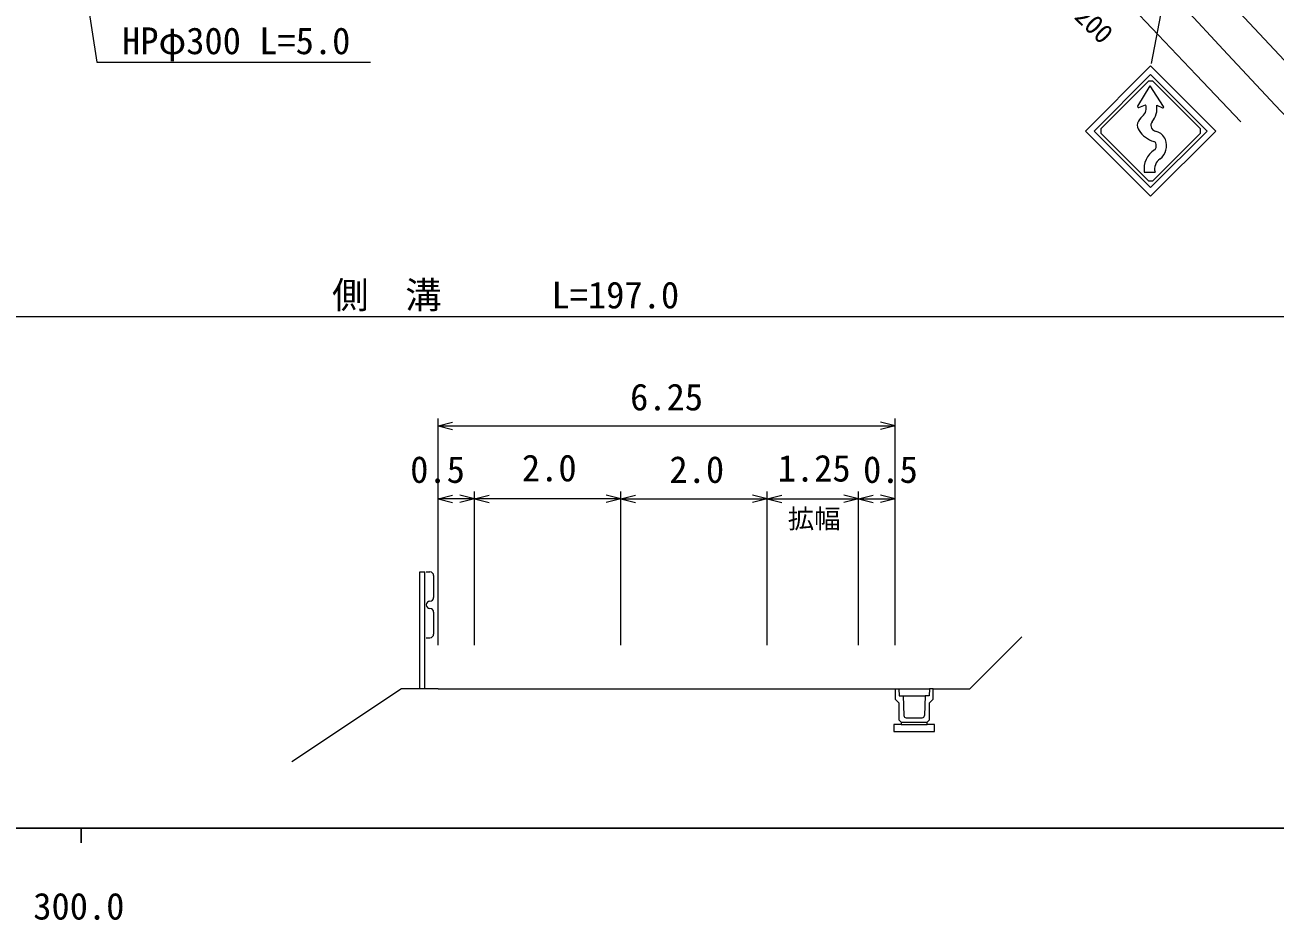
# Model space of a CAD drawing. Units: millimetres, scale not verified. Extents: x 40000 to 680000, y 20000 to 380000.
# Drawn here: x 364163 to 449615, y 198715 to 259934 of the extents above; entities that cross this region are included whole.
import ezdxf
from ezdxf.enums import TextEntityAlignment as Align

# ---------------------------------------------------------------- set-up
doc = ezdxf.new("R2010")
doc.units = ezdxf.units.MM
doc.header["$LTSCALE"] = 1000
for name, color, linetype, lineweight in [('M-BGD', 7, 'Continuous', 13), ('M-STR-HTXT', 7, 'Continuous', 13), ('M-STR-STRC', 7, 'Continuous', 13), ('M-TTL-BAND', 7, 'Continuous', 25)]:
    doc.layers.add(name, color=color, linetype=linetype, lineweight=lineweight)
doc.styles.add('ＭＳ ゴシック', font='')
doc.styles.get('ＭＳ ゴシック').set_extended_font_data('MS Gothic')

msp = doc.modelspace()

# ---------------------------------------------------------------- linework, layer by layer
at = {"layer": 'M-BGD'}
for p, q in [((392398, 217523), (392398, 233023)), ((392398, 232523), (393398, 232773)), ((392398, 232523), (423648, 232523)), ((392398, 232523), (393398, 232273)), ((423648, 232523), (422648, 232773)), ((423648, 232523), (422648, 232273)), ((423648, 217523), (423648, 233023)), ((392398, 227523), (393398, 227773)), ((394898, 227523), (392398, 227523)), ((392398, 227523), (393398, 227273)), ((394898, 227523), (393898, 227773)), ((394898, 227523), (393898, 227273)), ((394898, 217523), (394898, 228023)), ((394898, 227523), (395898, 227773)), ((404898, 227523), (394898, 227523)), ((394898, 227523), (395898, 227273)), ((404898, 227523), (403898, 227773)), ((404898, 227523), (403898, 227273)), ((404898, 217523), (404898, 228023)), ((404898, 227523), (405898, 227773)), ((404898, 227523), (414898, 227523)), ((404898, 227523), (405898, 227273)), ((414898, 227523), (413898, 227773)), ((414898, 227523), (413898, 227273)), ((414898, 217523), (414898, 228023)), ((414898, 227523), (415898, 227773)), ((414898, 227523), (421148, 227523)), ((414898, 227523), (415898, 227273)), ((421148, 227523), (420148, 227773)), ((421148, 227523), (420148, 227273)), ((421148, 217523), (421148, 228023)), ((421148, 227523), (422148, 227773)), ((421148, 227523), (423648, 227523)), ((421148, 227523), (422148, 227273)), ((423648, 227523), (422648, 227773)), ((423648, 227523), (422648, 227273)), ((391148, 214523), (391148, 222523)), ((391148, 222523), (391498, 222523)), ((391498, 214523), (391498, 222523)), ((391598, 222523), (391848, 222523)), ((392098, 222273), (392098, 220773)), ((392098, 219773), (392098, 218273)), ((391598, 218023), (391848, 218023)), ((428748, 214523), (432319, 218094)), ((389898, 214523), (382398, 209523)), ((392398, 214523), (389898, 214523)), ((392398, 214523), (424898, 214523)), ((423648, 214523), (423648, 213823)), ((423648, 214523), (423898, 214523)), ((423898, 214523), (423923, 214048)), ((423898, 214523), (425998, 214523)), ((425998, 214523), (425973, 214048)), ((426248, 214523), (425998, 214523)), ((426248, 213823), (426248, 214523)), ((426248, 214523), (428748, 214523)), ((423648, 213823), (423898, 213573)), ((423923, 214048), (424198, 214048)), ((424198, 214048), (424248, 212698)), ((424198, 214048), (425698, 214048)), ((425698, 214048), (425648, 212698)), ((425973, 214048), (425698, 214048)), ((425998, 213573), (426248, 213823)), ((423898, 213573), (423898, 212398)), ((425998, 212398), (425998, 213573)), ((424048, 212098), (423548, 212098)), ((423548, 212098), (423548, 211598)), ((423898, 212398), (424048, 212248)), ((424048, 212248), (425848, 212248)), ((424048, 212248), (424048, 212098)), ((424048, 212098), (425848, 212098)), ((424398, 212548), (425498, 212548)), ((425848, 212248), (425998, 212398)), ((425848, 212098), (425848, 212248)), ((426348, 212098), (425848, 212098)), ((426348, 211598), (426348, 212098)), ((423548, 211598), (426348, 211598))]:
    msp.add_line(p, q, dxfattribs=at)
for points in [[(450926, 256796), (447529, 260429), (444951, 263220), (442964, 265423), (440532, 268154), (437565, 271420), (435098, 274012), (433470, 275598), (432199, 276716), (430969, 277713), (429795, 278563), (428409, 279304), (426779, 279996), (425259, 280612), (423550, 281286), (421372, 282092)], [(413148, 280736), (414229, 280314), (415512, 279845), (417123, 279307), (419532, 278550), (422081, 277755), (424360, 277019), (426665, 276210), (428615, 275410), (429907, 274710), (431130, 273816), (432747, 272464), (434331, 271047), (435564, 269818), (437064, 268175), (439159, 265834), (441412, 263319), (443488, 261044), (446073, 258261), (449630, 254458), (453376, 250483), (456140, 247611), (456883, 246882)], [(411245, 277488), (412676, 276996), (414186, 276528), (415947, 275974), (418426, 275183), (420943, 274369), (423121, 273629), (425282, 272844), (427020, 272148), (428135, 271587), (429289, 270856), (430813, 269795), (432262, 268706), (433431, 267695), (434953, 266202), (437140, 263965), (439499, 261505), (441622, 259271), (444222, 256520), (447274, 253308)]]:
    msp.add_lwpolyline(points, dxfattribs=at)
for centre, radius, start, end in [((391848, 222273), 250, 0, 90), ((391848, 220273), 250, 90, 270), ((391848, 220773), 250, 270, 0), ((391848, 219773), 250, 0, 90), ((391848, 218273), 250, 270, 0), ((424398, 212698), 150, 180, 270), ((425498, 212698), 150, 270, 360)]:
    msp.add_arc(centre, radius, start, end, dxfattribs=at)
at = {"layer": 'M-STR-HTXT'}
for p, q in [((363103, 295862), (369069, 257386)), ((369069, 257386), (387780, 257386)), ((362520, 240000), (455595, 240000))]:
    msp.add_line(p, q, dxfattribs=at)
at = {"layer": 'M-STR-STRC'}
for p, q in [((441168, 257293), (447102, 288128)), ((440966, 256096), (437699, 252830)), ((440229, 254383), (441076, 255774)), ((442003, 254352), (441076, 255774)), ((440303, 254295), (440768, 254478)), ((441532, 254443), (441927, 254264)), ((436660, 252681), (441115, 248226)), ((437254, 252681), (441115, 248820)), ((440677, 249869), (441416, 249869))]:
    msp.add_line(p, q, dxfattribs=at)
for points in [[(441115, 248226), (445569, 252681), (441115, 257136), (436660, 252681)], [(441115, 248820), (444975, 252681), (441115, 256542), (437254, 252681)], [(437699, 252830), (437699, 252533), (440966, 249266), (441263, 249266), (444530, 252533), (444530, 252830), (441263, 256096), (440966, 256096)]]:
    msp.add_lwpolyline(points, dxfattribs=at)
for centre, radius, start, end in [((440281, 254352), 60.4, 148.67131, 291.44939), ((440106, 254236), 705, 309.64419, 20.13773), ((440106, 254236), 1441, 320.48023, 8.29105), ((441952, 254319), 60.4, 245.55605, 33.11134), ((440704, 253051), 503, 161.91192, 220.56779), ((441229, 252880), 1056, 129.64419, 161.91192), ((441529, 253062), 403, 140.48023, 249.58059), ((441831, 253693), 1793, 212.70621, 253.97952), ((441908, 254082), 1491, 249.58059, 254.84784), ((441284, 251775), 899, 21.6294, 74.84784), ((441046, 251681), 1154, 308.15279, 21.6294), ((442185, 250094), 1524, 122.04963, 188.49383), ((441284, 251775), 201, 21.6294, 74.84784), ((441269, 251557), 201, 302.04963, 330.80549), ((441046, 251681), 456, 330.80549, 21.6294), ((442185, 250094), 802, 122.04963, 196.31331)]:
    msp.add_arc(centre, radius, start, end, dxfattribs=at)
at = {"layer": 'M-TTL-BAND'}
for p, q in [((40000, 205000), (579000, 205000)), ((368000, 205000), (368000, 204000))]:
    msp.add_line(p, q, dxfattribs=at)

# ---------------------------------------------------------------- texts
at = {"layer": 'M-BGD', "style": 'ＭＳ ゴシック'}
msp.add_text('200', height=1320, rotation=315.878, dxfattribs=at).set_placement((436286, 260897), align=Align.MIDDLE_LEFT)
for s, height, p in [('6.25', 1833, (408023, 233023)), ('0.5', 1833, (392367, 228064)), ('2.0', 1833, (400004, 228170)), ('2.0', 1833, (410088, 228064)), ('1.25', 1833, (418114, 228155)), ('0.5', 1833, (423327, 228064)), ('拡幅', 1320, (418114, 225111))]:
    msp.add_text(s, height=height, dxfattribs=at).set_placement(p, align=Align.BOTTOM_CENTER)
at = {"layer": 'M-STR-HTXT', "style": 'ＭＳ ゴシック'}
for s, p in [('HPφ300 L=5.0', (370796, 257386)), ('側\u3000溝\u3000\u3000\u3000L=197.0', (385154, 240000))]:
    msp.add_text(s, height=1833, dxfattribs=at).set_placement(p, align=Align.BOTTOM_LEFT)
at = {"layer": 'M-TTL-BAND', "style": 'ＭＳ ゴシック'}
msp.add_text('300.0', height=1833, dxfattribs=at).set_placement((367844, 198195), align=Align.BOTTOM_CENTER)

doc.saveas('drawing.dxf')
